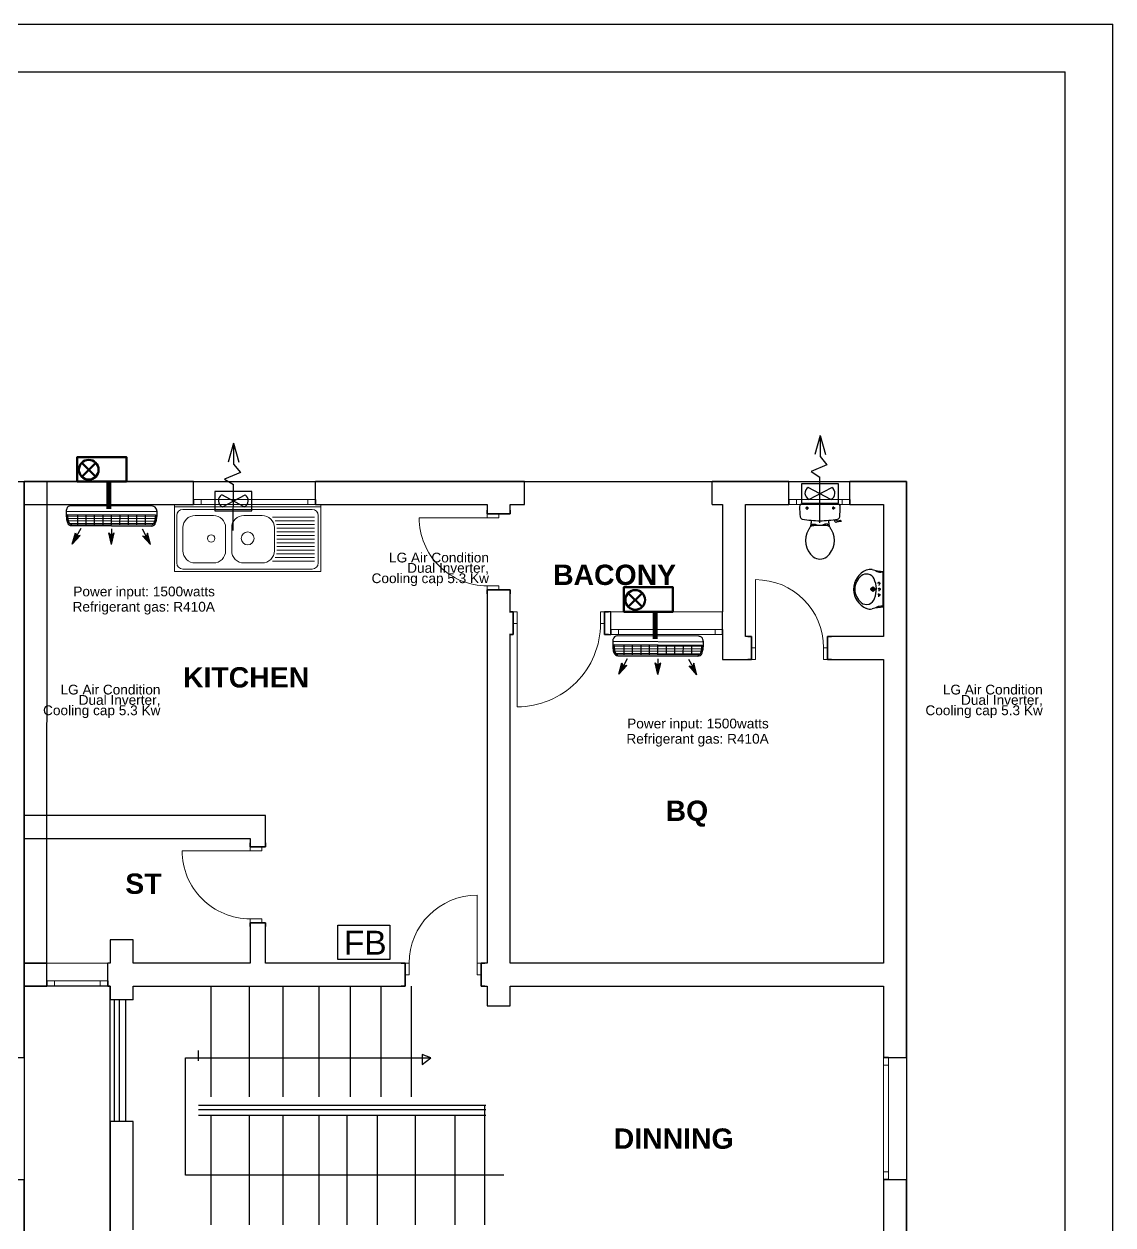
# Model space of a CAD drawing. Header units: inches. Extents: x 23 to 2032867, y 13 to 664695.
# Drawn here: x 639357 to 650078, y 501883 to 513706 of the extents above; entities that cross this region are included whole.
import ezdxf

# ---------------------------------------------------------------- set-up
doc = ezdxf.new("R2010")
doc.units = ezdxf.units.IN
doc.header["$MEASUREMENT"] = 0
doc.linetypes.add('DASHED1', pattern=[1, 0.3, -0.4, 0.3])
doc.linetypes.add('Hidden Line', pattern=[391.222223, 282.222223, -109])
for name, color, linetype in [('08-DRAINAGE', 5, 'Continuous'), ('FIRE', 1, 'Continuous'), ('Hvactext', 7, 'Continuous'), ('LIAB', 8, 'Continuous'), ('PLOTYR', 15, 'Continuous')]:
    doc.layers.add(name, color=color, linetype=linetype)
for name, color, linetype, lineweight in [('0Railings', 1, 'Continuous', 18), ('AC', 9, 'Continuous', 15), ('ARCHICAD Doors_Pen_No__27', 7, 'Continuous', 35), ('ARCHICAD Windows_Pen_No__27', 7, 'Continuous', 35), ('BOLD', 7, 'Continuous', 50), ('Building', 8, 'Continuous', 18), ('HWS', 1, 'Continuous', 30), ('new light fittings', 6, 'Continuous', 20), ('SOAK WAWAY', 1, 'Continuous', 30), ('Structural - Bearing_Pen_No__27', 7, 'Continuous', 35)]:
    doc.layers.add(name, color=color, linetype=linetype, lineweight=lineweight)
for name, color, linetype, lineweight, true_color in [('2D Drafting - General_Pen_No__62', 7, 'Continuous', 20, 0xaaaaaa), ('2D Drafting - General_Pen_No__82', 7, 'Continuous', 20, 0xaaaaaa), ('Annotation - Text_Pen_No__86', 7, 'Continuous', 20, 0x5555ff), ('ARCHICAD Doors_Pen_No__23', 7, 'Continuous', 20, 0xff6600), ('ARCHICAD Doors_Pen_No__3', 7, 'Continuous', 18, 0xff6600), ('ARCHICAD Windows_Pen_No__23', 7, 'Continuous', 20, 0xff6600), ('ARCHICAD Windows_Pen_No__3', 7, 'Continuous', 18, 0xff6600), ('Structural - Bearing_Pen_No__89', 7, 'Continuous', 20, 0x71cebe)]:
    doc.layers.add(name, color=color, linetype=linetype, lineweight=lineweight, true_color=true_color)
doc.styles.add('Arial', font='arial.ttf', dxfattribs={"height": 250})
doc.styles.add('GENERATED_STYLE_2', font='arialbd.ttf')
doc.styles.get("Standard").update_dxf_attribs({"font": 'arial.ttf'})

# ---------------------------------------------------------------- blocks, each defined once
blk = doc.blocks.new('A$C109E561E')
at = {"layer": 'AC', "linetype": 'Continuous', "lineweight": -2}
for points in [[(111, 143), (73, 5), (170, 110), (125, 100), (125, 100)], [(583, 141), (548, 3), (515, 142), (549, 110), (549, 111)], [(987, 138), (1023, 0), (927, 107), (972, 95), (972, 96)]]:
    blk.add_hatch(color=3, dxfattribs=at).paths.add_polyline_path(points)
at = {"layer": 'AC', "color": 3, "linetype": 'Continuous', "lineweight": -2}
for p, q in [((1047, 466), (54, 471)), ((2, 427), (0, 413)), ((0, 413), (0, 345)), ((0, 406), (1100, 401)), ((0, 345), (0, 345)), ((4, 433), (2, 427)), ((16, 365), (15, 345)), ((16, 365), (1085, 360)), ((22, 294), (28, 271)), ((1085, 360), (1085, 339)), ((1099, 421), (1097, 428)), ((1100, 408), (1099, 421)), ((1100, 408), (1100, 339)), ((1100, 339), (1100, 339)), ((7, 290), (13, 267)), ((63, 245), (1036, 240)), ((63, 229), (1036, 224)), ((177, 194), (125, 100)), ((549, 192), (549, 111)), ((922, 190), (972, 96)), ((1071, 266), (1077, 289)), ((1086, 262), (1092, 285)), ((73, 5), (111, 143)), ((73, 5), (170, 110)), ((111, 143), (126, 100)), ((170, 110), (126, 100)), ((548, 2), (515, 142)), ((515, 142), (549, 111)), ((548, 2), (583, 141)), ((583, 141), (549, 111)), ((1023, 0), (927, 107)), ((927, 107), (972, 95)), ((987, 139), (972, 95)), ((1023, 0), (987, 139))]:
    blk.add_line(p, q, dxfattribs=at)
at = {"layer": 'AC', "color": 8, "linetype": 'Continuous', "lineweight": -2}
for p, q in [((16, 350), (1084, 345)), ((17, 320), (1083, 315)), ((138, 244), (139, 365)), ((241, 244), (242, 364)), ((344, 243), (344, 364)), ((447, 243), (447, 363)), ((549, 242), (550, 363)), ((652, 242), (653, 362)), ((755, 241), (756, 362)), ((858, 241), (859, 361)), ((961, 240), (961, 361)), ((23, 290), (1076, 285)), ((33, 260), (1066, 255))]:
    blk.add_line(p, q, dxfattribs=at)
at = {"layer": 'AC', "color": 3, "linetype": 'Continuous', "lineweight": -2}
for centre, radius, start, end in [((54, 419), 51.4, 89.7096, 164.2846), ((1047, 414), 51.4, 15.1345, 89.7096), ((51, 345), 51.4, 179.7096, 179.7096), ((206, 344), 206, 179.7096, 195.1345), ((206, 344), 190, 179.7096, 195.1345), ((894, 340), 190, 344.2846, 359.7096), ((894, 340), 206, 344.2846, 359.7096), ((63, 281), 51.4, 195.1345, 269.7096), ((63, 281), 36, 195.1345, 269.7096), ((1036, 276), 36, 269.7096, 344.2846), ((1036, 276), 51.4, 269.7096, 344.2846)]:
    blk.add_arc(centre, radius, start, end, dxfattribs=at)
blk = doc.blocks.new('ac1')
at = {"layer": 'BOLD', "color": 6}
for p, q in [((2309094, -76377), (2308957, -76514)), ((2308957, -76377), (2309094, -76514))]:
    blk.add_line(p, q, dxfattribs=at)
blk.add_lwpolyline([(2309139, -76562), (2308655, -76562), (2308655, -76320), (2309139, -76320)], close=True, dxfattribs=at)
blk.add_circle((2309026, -76445), 96.9, dxfattribs=at)
blk = doc.blocks.new('ef1')
at = {"layer": 'new light fittings', "linetype": 'Continuous', "lineweight": 30}
for p, q in [((55922, -239719), (55921, -240170)), ((56029, -239951), (55805, -240069)), ((55813, -239951), (56036, -240069)), ((55852, -240290), (56008, -240224)), ((56008, -240224), (55921, -240170)), ((55920, -240372), (55852, -240290)), ((55919, -240579), (55867, -240392)), ((55919, -240579), (55920, -240372)), ((55919, -240579), (55973, -240392))]:
    blk.add_line(p, q, dxfattribs=at)
blk.add_lwpolyline([(56103, -239913), (55740, -239912), (55740, -240103), (56102, -240104)], close=True, dxfattribs=at)
for centre, start, end in [((55840, -240012), 113.6137, 238.8226), ((56002, -240012), 300.8885, 66.0974)]:
    blk.add_arc(centre, 66.5, start, end, dxfattribs=at)

msp = doc.modelspace()

# ---------------------------------------------------------------- linework, layer by layer
at = {"layer": '0Railings', "color": 7, "linetype": 'Continuous', "lineweight": 5, "const_width": 50}
for points in [[(640192.353, 508933.189), (640192.353, 509201.189)], [(645572.087, 507651.724), (645572.087, 507919.724)]]:
    msp.add_lwpolyline(points, dxfattribs=at)
at = {"layer": '2D Drafting - General_Pen_No__62', "color": 8, "linetype": 'Continuous', "lineweight": 25}
for p, q in [((643361.209, 503529.266), (643276.535, 503562.772)), ((643276.535, 503562.772), (643276.535, 503463.699)), ((640947.3, 502374.947), (640947.3, 503529.266)), ((640947.3, 503529.266), (643361.209, 503529.266)), ((643276.535, 503463.699), (643361.209, 503529.266)), ((644080.285, 502374.947), (640947.3, 502374.947))]:
    msp.add_line(p, q, dxfattribs=at)
at = {"layer": '2D Drafting - General_Pen_No__82', "color": 8, "linetype": 'Continuous', "lineweight": 25}
for p, q in [((641200.514, 503146.145), (641200.514, 504235.355)), ((641200.514, 503146.145), (641200.514, 504235.355)), ((641576.418, 503146.145), (641576.418, 504235.355)), ((641576.418, 503146.145), (641576.418, 504235.355)), ((641909.432, 503146.145), (641909.432, 504235.355)), ((641909.432, 503146.145), (641909.432, 504235.355)), ((642261.585, 503146.145), (642261.585, 504235.355)), ((642261.585, 503146.145), (642261.585, 504235.355)), ((642572.105, 503146.145), (642572.105, 504235.355)), ((642572.105, 503146.145), (642572.105, 504235.355)), ((642872.105, 503146.145), (642872.105, 504235.355)), ((642872.105, 503146.145), (642872.105, 504235.355)), ((643172.105, 503146.145), (643172.105, 504235.355)), ((643172.105, 503146.145), (643172.105, 504235.355)), ((640243.47, 504098.516), (640243.47, 502905.944)), ((640243.47, 504098.516), (640243.47, 502905.944)), ((640293.924, 504098.516), (640293.924, 502905.944)), ((640293.924, 504098.516), (640293.924, 502905.944)), ((640355.186, 504104.452), (640355.186, 502897.391)), ((640355.186, 504104.452), (640355.186, 502897.391)), ((641075.591, 503499.202), (641075.591, 503599.575)), ((641075.591, 503499.202), (641075.591, 503599.575)), ((641075.591, 503064.355), (643904.24, 503064.355)), ((641075.591, 503064.355), (643904.24, 503064.355)), ((643890.739, 503064.355), (643890.739, 501883.711)), ((643890.739, 503064.355), (643890.739, 501883.711)), ((641075.591, 503019.745), (643903.363, 503019.745)), ((641075.591, 503019.745), (643903.363, 503019.745)), ((641075.591, 502963.982), (643904.24, 502963.982)), ((641075.591, 502963.982), (643904.24, 502963.982)), ((641200.514, 501883.711), (641200.514, 502963.982)), ((641200.514, 501883.711), (641200.514, 502963.982)), ((641576.418, 501883.711), (641576.418, 502963.982)), ((641576.418, 501883.711), (641576.418, 502963.982)), ((641909.432, 501883.711), (641909.432, 502963.982)), ((641909.432, 501883.711), (641909.432, 502963.982)), ((642261.585, 501883.711), (642261.585, 502963.982)), ((642261.585, 501883.711), (642261.585, 502963.982)), ((642538.43, 501883.711), (642538.43, 502963.982)), ((642538.43, 501883.711), (642538.43, 502963.982)), ((642838.43, 501883.711), (642838.43, 502963.982)), ((642838.43, 501883.711), (642838.43, 502963.982)), ((643212.222, 501883.711), (643212.222, 502963.982)), ((643212.222, 501883.711), (643212.222, 502963.982)), ((643601.005, 501883.711), (643601.005, 502963.982)), ((643601.005, 501883.711), (643601.005, 502963.982))]:
    msp.add_line(p, q, dxfattribs=at)
at = {"layer": 'ARCHICAD Doors_Pen_No__23', "color": 8, "linetype": 'Continuous'}
for p, q in [((643918.107, 508884.436), (643918.107, 508844.436)), ((644033.107, 508884.436), (643918.107, 508884.436)), ((644033.107, 508844.436), (644033.107, 508884.436)), ((643918.107, 508844.436), (644033.107, 508844.436)), ((644033.107, 508174.436), (643918.107, 508174.436)), ((643918.107, 508174.436), (643918.107, 508134.436)), ((644033.107, 508134.436), (644033.107, 508174.436)), ((643918.107, 508134.436), (644033.107, 508134.436)), ((644213.136, 507919.649), (644173.136, 507919.649)), ((644173.136, 507919.649), (644173.136, 507804.649)), ((644213.136, 507804.649), (644213.136, 507919.649)), ((645073.136, 507919.649), (645033.136, 507919.649)), ((645033.136, 507919.649), (645033.136, 507804.649)), ((645073.136, 507804.649), (645073.136, 507919.649)), ((644173.136, 507804.649), (644213.136, 507804.649)), ((645033.136, 507804.649), (645073.136, 507804.649)), ((646519.181, 507566.145), (646559.181, 507566.145)), ((646519.181, 507451.145), (646519.181, 507566.145)), ((646559.181, 507566.145), (646559.181, 507451.145)), ((647229.181, 507451.145), (647229.181, 507566.145)), ((647229.181, 507566.145), (647269.181, 507566.145)), ((647269.181, 507566.145), (647269.181, 507451.145)), ((646559.181, 507451.145), (646519.181, 507451.145)), ((647269.181, 507451.145), (647229.181, 507451.145)), ((641583.825, 505607.472), (641583.825, 505567.472)), ((641698.825, 505607.472), (641583.825, 505607.472)), ((641583.825, 505567.472), (641698.825, 505567.472)), ((641698.825, 505567.472), (641698.825, 505607.472)), ((641698.825, 504897.472), (641583.825, 504897.472)), ((641583.825, 504897.472), (641583.825, 504857.472)), ((641583.825, 504857.472), (641698.825, 504857.472)), ((641698.825, 504857.472), (641698.825, 504897.472)), ((643148.147, 504460.355), (643108.147, 504460.355)), ((643108.147, 504460.355), (643108.147, 504345.355)), ((643148.147, 504345.355), (643148.147, 504460.355)), ((643858.147, 504460.355), (643818.147, 504460.355)), ((643818.147, 504460.355), (643818.147, 504345.355)), ((643858.147, 504345.355), (643858.147, 504460.355)), ((643108.147, 504345.355), (643148.147, 504345.355)), ((643818.147, 504345.355), (643858.147, 504345.355))]:
    msp.add_line(p, q, dxfattribs=at)
at = {"layer": 'ARCHICAD Doors_Pen_No__27', "color": 8, "linetype": 'Continuous'}
for p, q in [((643918.107, 508884.436), (643918.107, 508921.436)), ((643918.107, 508884.436), (644033.107, 508884.436)), ((644033.107, 508884.436), (644143.107, 508884.436)), ((644143.107, 508884.436), (644143.107, 508921.436)), ((643918.107, 508134.436), (644033.107, 508134.436)), ((643918.107, 508134.436), (643918.107, 508097.436)), ((644033.107, 508134.436), (644143.107, 508134.436)), ((644143.107, 508134.436), (644143.107, 508097.436)), ((644173.136, 507919.649), (644136.136, 507919.649)), ((644173.136, 507919.649), (644173.136, 507804.649)), ((645073.136, 507919.649), (645073.136, 507804.649)), ((645073.136, 507919.649), (645110.136, 507919.649)), ((644173.136, 507804.649), (644173.136, 507694.649)), ((645073.136, 507804.649), (645073.136, 507694.649)), ((644173.136, 507694.649), (644136.136, 507694.649)), ((645073.136, 507694.649), (645110.136, 507694.649)), ((646519.181, 507676.145), (646482.181, 507676.145)), ((646519.181, 507566.145), (646519.181, 507676.145)), ((647269.181, 507566.145), (647269.181, 507676.145)), ((647269.181, 507676.145), (647306.181, 507676.145)), ((646519.181, 507451.145), (646519.181, 507566.145)), ((647269.181, 507451.145), (647269.181, 507566.145)), ((646519.181, 507451.145), (646482.181, 507451.145)), ((647269.181, 507451.145), (647306.181, 507451.145)), ((641583.825, 505607.472), (641583.825, 505644.472)), ((641583.825, 505607.472), (641698.825, 505607.472)), ((641698.825, 505607.472), (641733.825, 505607.472)), ((641733.825, 505607.472), (641733.825, 505644.472)), ((641583.825, 504857.472), (641698.825, 504857.472)), ((641583.825, 504857.472), (641583.825, 504820.472)), ((641698.825, 504857.472), (641733.825, 504857.472)), ((641733.825, 504857.472), (641733.825, 504820.472)), ((643108.147, 504460.355), (643071.147, 504460.355)), ((643108.147, 504460.355), (643108.147, 504345.355)), ((643858.147, 504460.355), (643858.147, 504345.355)), ((643858.147, 504460.355), (643895.147, 504460.355)), ((643108.147, 504345.355), (643108.147, 504235.355)), ((643858.147, 504345.355), (643858.147, 504235.355)), ((643108.147, 504235.355), (643071.147, 504235.355)), ((643858.147, 504235.355), (643895.147, 504235.355))]:
    msp.add_line(p, q, dxfattribs=at)
at = {"layer": 'ARCHICAD Doors_Pen_No__3', "color": 8, "linetype": 'Continuous'}
for p, q in [((643918.107, 508844.436), (643248.107, 508844.436)), ((646559.181, 507566.145), (646559.181, 508236.145)), ((644213.136, 507804.649), (644213.136, 506984.649)), ((641583.825, 505567.472), (640913.825, 505567.472)), ((643818.147, 504460.355), (643818.147, 505130.355))]:
    msp.add_line(p, q, dxfattribs=at)
for centre, major_axis, start_param, end_param in [((643918.107, 508844.436), (473.762, 473.762), 2.35619449, 3.926990817), ((644213.136, 507804.649), (579.828, 579.828), 3.926990817, 5.497787144), ((641583.825, 505567.472), (473.762, 473.762), 2.35619449, 3.926990817), ((643818.147, 504460.355), (-473.762, 473.762), -0.785398163, 0.785398163)]:
    msp.add_ellipse(centre, major_axis=major_axis, ratio=1, start_param=start_param, end_param=end_param, dxfattribs=at)
at = {"layer": 'ARCHICAD Doors_Pen_No__3', "color": 8, "linetype": 'Continuous', "extrusion": (0, 0, -1)}
msp.add_ellipse((646559.181, 507566.145), major_axis=(473.762, 473.762), ratio=1, start_param=-0.785398163, end_param=0.785398163, dxfattribs=at)
at = {"layer": 'ARCHICAD Windows_Pen_No__23', "color": 8, "linetype": 'Continuous'}
for p, q in [((640971.781, 508976.113), (641046.781, 508976.113)), ((641100.807, 509026.113), (641025.807, 509026.113)), ((641025.807, 508976.113), (641100.807, 508976.113)), ((641100.807, 508976.113), (641100.807, 509026.113)), ((642096.781, 508976.113), (642171.781, 508976.113)), ((642225.807, 509026.113), (642150.807, 509026.113)), ((642150.807, 509026.113), (642150.807, 508976.113)), ((642150.807, 508976.113), (642225.807, 508976.113)), ((646886.788, 509026.113), (646961.788, 509026.113)), ((646961.788, 508976.113), (646886.788, 508976.113)), ((646961.788, 509026.113), (646961.788, 508976.113)), ((647411.788, 508976.113), (647411.788, 509026.113)), ((647411.788, 509026.113), (647486.788, 509026.113)), ((647486.788, 508976.113), (647411.788, 508976.113)), ((645135.251, 507744.649), (645210.251, 507744.649)), ((645210.251, 507694.649), (645135.251, 507694.649)), ((645210.251, 507744.649), (645210.251, 507694.649)), ((646160.251, 507694.649), (646160.251, 507744.649)), ((646160.251, 507744.649), (646235.251, 507744.649)), ((646235.251, 507694.649), (646160.251, 507694.649)), ((639582.618, 504285.355), (639657.619, 504285.355)), ((639657.619, 504285.355), (639657.619, 504235.355)), ((640107.619, 504235.355), (640107.619, 504285.355)), ((640107.619, 504285.355), (640182.619, 504285.355)), ((639657.619, 504235.355), (639582.618, 504235.355)), ((640182.619, 504235.355), (640107.619, 504235.355)), ((647818.84, 503531.611), (647818.84, 503456.611)), ((647818.84, 503456.611), (647868.84, 503456.611)), ((647868.84, 503456.611), (647868.84, 503531.611)), ((647868.84, 502406.611), (647818.84, 502406.611)), ((647818.84, 502406.611), (647818.84, 502331.611)), ((647868.84, 502331.611), (647868.84, 502406.611))]:
    msp.add_line(p, q, dxfattribs=at)
at = {"layer": 'ARCHICAD Windows_Pen_No__27', "color": 8, "linetype": 'Continuous'}
for p, q in [((641025.807, 508976.113), (641025.807, 509026.113)), ((642225.807, 508976.113), (642225.807, 509026.113)), ((646886.788, 508976.113), (646886.788, 509026.113)), ((647486.788, 508976.113), (647486.788, 509026.113)), ((645135.251, 507694.649), (645135.251, 507744.649)), ((646235.251, 507694.649), (646235.251, 507744.649)), ((639582.618, 504235.355), (639582.618, 504285.355)), ((640182.619, 504235.355), (640182.619, 504285.355)), ((647818.84, 503531.611), (647868.84, 503531.611)), ((647818.84, 502331.611), (647868.84, 502331.611))]:
    msp.add_line(p, q, dxfattribs=at)
at = {"layer": 'ARCHICAD Windows_Pen_No__3', "color": 8, "linetype": 'Continuous'}
for p, q in [((642225.807, 509201.113), (641025.807, 509201.113)), ((647486.788, 509201.113), (646886.788, 509201.113)), ((642171.781, 508976.113), (640971.781, 508976.113)), ((642225.807, 508976.113), (641025.807, 508976.113)), ((641046.781, 508976.113), (642096.781, 508976.113)), ((642150.807, 509026.113), (641100.807, 509026.113)), ((641100.807, 508976.113), (642150.807, 508976.113)), ((647486.788, 508976.113), (646886.788, 508976.113)), ((646961.788, 509026.113), (647411.788, 509026.113)), ((647411.788, 508976.113), (646961.788, 508976.113)), ((646235.251, 507919.649), (645135.251, 507919.649)), ((646235.251, 507694.649), (645135.251, 507694.649)), ((645210.251, 507744.649), (646160.251, 507744.649)), ((646160.251, 507694.649), (645210.251, 507694.649)), ((640182.619, 504460.355), (639582.618, 504460.355)), ((639657.619, 504285.355), (640107.619, 504285.355)), ((640182.619, 504235.355), (639582.618, 504235.355)), ((640107.619, 504235.355), (639657.619, 504235.355)), ((639357.774, 502331.61), (639357.96, 503531.61)), ((647818.84, 502331.611), (647818.84, 503531.611)), ((647818.84, 503456.611), (647818.84, 502406.611)), ((647868.84, 502406.611), (647868.84, 503456.611)), ((648043.84, 502331.611), (648043.84, 503531.611))]:
    msp.add_line(p, q, dxfattribs=at)
at = {"layer": 'Building', "color": 8, "linetype": 'Continuous'}
for p, q in [((640192.353, 509136.644), (640192.353, 508961.644)), ((640837.747, 508976.113), (642037.747, 508976.113)), ((640912.747, 508976.113), (640837.747, 508976.113)), ((641312.747, 508976.113), (640837.747, 508976.113)), ((645572.087, 507855.18), (645572.087, 507680.18))]:
    msp.add_line(p, q, dxfattribs=at)
at = {"layer": 'Building', "color": 8, "linetype": 'Continuous', "lineweight": 20}
for p, q in [((640897.747, 508976.113), (640837.747, 508976.113)), ((640957.747, 508976.113), (640897.747, 508976.113)), ((641437.747, 508976.113), (640957.747, 508976.113))]:
    msp.add_line(p, q, dxfattribs=at)
at = {"layer": 'Building', "color": 8, "lineweight": 20}
for p, q in [((642277.747, 508976.113), (640837.747, 508976.113)), ((640837.747, 508976.113), (640837.747, 508316.113)), ((642277.747, 508316.113), (642277.747, 508976.113)), ((642277.747, 508952.113), (640837.747, 508952.113)), ((640861.747, 508868.113), (640861.747, 508400.113)), ((642193.747, 508928.113), (640921.747, 508928.113)), ((641221.747, 508868.113), (641041.747, 508868.113)), ((641701.747, 508868.113), (641521.747, 508868.113)), ((642253.747, 508400.113), (642253.747, 508868.113)), ((640921.747, 508748.113), (640921.747, 508520.113)), ((641341.747, 508748.113), (641341.747, 508520.113)), ((641401.747, 508748.113), (641401.747, 508520.113)), ((641803.393, 508850.113), (642217.747, 508850.113)), ((641821.747, 508748.113), (641821.747, 508520.113)), ((641829.731, 508814.113), (642217.747, 508814.113)), ((641842.587, 508778.113), (642217.747, 508778.113)), ((641845.747, 508742.113), (642217.747, 508742.113)), ((641845.747, 508706.113), (642217.747, 508706.113)), ((641845.747, 508670.113), (642217.747, 508670.113)), ((641845.747, 508634.113), (642217.747, 508634.113)), ((641845.747, 508598.113), (642217.747, 508598.113)), ((641845.747, 508562.113), (642217.747, 508562.113)), ((641845.747, 508526.113), (642217.747, 508526.113)), ((641041.747, 508400.113), (641221.747, 508400.113)), ((641521.747, 508400.113), (641701.747, 508400.113)), ((641803.393, 508418.113), (642217.747, 508418.113)), ((641829.731, 508454.113), (642217.747, 508454.113)), ((641842.587, 508490.113), (642217.747, 508490.113)), ((640837.747, 508316.113), (642277.747, 508316.113)), ((640921.747, 508340.113), (642193.747, 508340.113))]:
    msp.add_line(p, q, dxfattribs=at)
at = {"layer": 'Building', "linetype": 'Continuous', "lineweight": 30, "ltscale": 1000}
for p, q in [((647386.511, 508976.113), (646999.731, 508976.113)), ((647106.718, 508820.373), (647106.718, 508796.589)), ((647114.491, 508764.562), (647114.491, 508781.244)), ((647114.491, 508781.244), (647148.576, 508781.244)), ((647140.783, 508781.244), (647140.783, 508767.215)), ((647148.576, 508781.244), (647148.576, 508767.814)), ((647148.576, 508777.117), (647165.578, 508777.117)), ((647165.578, 508777.117), (647165.578, 508773.377)), ((647165.578, 508773.377), (647220.665, 508773.377)), ((647220.665, 508777.117), (647220.665, 508773.377)), ((647237.667, 508777.117), (647220.665, 508777.117)), ((647237.667, 508781.244), (647237.667, 508768.671)), ((647271.751, 508781.244), (647237.667, 508781.244)), ((647245.459, 508781.244), (647245.459, 508768.222)), ((647271.751, 508766.08), (647271.751, 508781.244)), ((647279.525, 508796.589), (647279.525, 508820.373)), ((647332.248, 508826.781), (647335.467, 508815.501)), ((647334.65, 508818.364), (647357.136, 508823.533)), ((647357.323, 508822.642), (647355.647, 508830.605)), ((647397.474, 508807.601), (647357.072, 508801.579)), ((647365.928, 508816.516), (647395.033, 508820.206)), ((647399.273, 508817.397), (647400.649, 508812.512)), ((647816.132, 508307.554), (647793.785, 508309.429)), ((647816.132, 508307.554, -1683.122), (647793.785, 508309.429, -1683.122)), ((647816.132, 507965.895), (647816.132, 508317.668)), ((647816.132, 507965.895, -1683.122), (647816.132, 508317.668, -1683.122)), ((647816.132, 507976.009), (647793.785, 507974.134)), ((647816.132, 507976.009, -1683.122), (647793.785, 507974.134, -1683.122))]:
    msp.add_line(p, q, dxfattribs=at)
at = {"layer": 'Building', "linetype": 'Continuous', "lineweight": 30, "ltscale": 50}
for p, q in [((647082.117, 508941.048), (647050.099, 508941.048)), ((647066.108, 508925.039), (647066.108, 508957.057)), ((647343.799, 508941.048), (647312.055, 508941.048)), ((647327.927, 508925.177), (647327.927, 508956.92)), ((647715.25, 508168.13), (647715.25, 508115.433)), ((647715.25, 508168.13, -1683.122), (647715.25, 508115.433, -1683.122)), ((647742.515, 508141.781), (647688.314, 508141.781)), ((647742.515, 508141.781, -1683.122), (647688.314, 508141.781, -1683.122))]:
    msp.add_line(p, q, dxfattribs=at)
at = {"layer": 'Building', "linetype": 'DASHED1', "lineweight": 30, "ltscale": 50}
for p, q in [((647789.49, 508197.886), (647754.565, 508197.886)), ((647789.49, 508197.886, -1683.122), (647754.565, 508197.886, -1683.122)), ((647772.447, 508215.576), (647772.447, 508180.195)), ((647772.447, 508215.576, -1683.122), (647772.447, 508180.195, -1683.122)), ((647776.859, 508124.091), (647776.859, 508159.472)), ((647776.859, 508124.091, -1683.122), (647776.859, 508159.472, -1683.122)), ((647789.49, 508085.677), (647754.565, 508085.677)), ((647789.49, 508085.677, -1683.122), (647754.565, 508085.677, -1683.122)), ((647793.902, 508141.781), (647758.977, 508141.781)), ((647793.902, 508141.781, -1683.122), (647758.977, 508141.781, -1683.122)), ((647772.447, 508067.987), (647772.447, 508103.367)), ((647772.447, 508067.987, -1683.122), (647772.447, 508103.367, -1683.122))]:
    msp.add_line(p, q, dxfattribs=at)
at = {"layer": 'Building', "linetype": 'Continuous', "lineweight": 30, "ltscale": 200}
for p, q in [((647811.572, 508146.342), (647820.692, 508146.342)), ((647820.692, 508146.342), (647811.572, 508137.221)), ((647820.692, 508137.221), (647811.572, 508146.342)), ((647811.572, 508146.342, -1683.122), (647820.692, 508146.342, -1683.122)), ((647820.692, 508146.342, -1683.122), (647811.572, 508137.221, -1683.122)), ((647820.692, 508137.221, -1683.122), (647811.572, 508146.342, -1683.122)), ((647811.572, 508137.221), (647820.692, 508137.221)), ((647811.572, 508137.221, -1683.122), (647820.692, 508137.221, -1683.122))]:
    msp.add_line(p, q, dxfattribs=at)
at = {"layer": 'Building', "linetype": 'Continuous', "lineweight": 30, "ltscale": 50}
for centre in [(647066.108, 508941.048), (647327.927, 508941.048)]:
    msp.add_circle(centre, 9.351, dxfattribs=at)
at = {"layer": 'Building', "color": 8, "lineweight": 20}
for centre, radius in [((641199.215, 508642.147), 36.346), ((641559.081, 508642.147), 63.881)]:
    msp.add_circle(centre, radius, dxfattribs=at)
at = {"layer": 'Building', "linetype": 'Continuous', "lineweight": 30, "ltscale": 1000}
for centre, radius in [((647715.25, 508141.781), 18.608), ((647715.25, 508141.781, -1683.122), 18.608), ((647715.25, 508141.781), 10.99), ((647715.25, 508141.781, -1683.122), 10.99)]:
    msp.add_circle(centre, radius, dxfattribs=at)
at = {"layer": 'Building', "linetype": 'DASHED1', "lineweight": 30, "ltscale": 50}
for centre in [(647772.447, 508197.886), (647772.447, 508197.886, -1683.122), (647776.859, 508141.781), (647776.859, 508141.781, -1683.122), (647772.447, 508085.677), (647772.447, 508085.677, -1683.122)]:
    msp.add_circle(centre, 9.504, dxfattribs=at)
at = {"layer": 'Building', "linetype": 'Continuous', "lineweight": 30, "ltscale": 1000}
for centre, radius, start, end in [((647026.297, 508955.186), 33.819, 141.7697938, 181.0191617), ((647359.946, 508955.186), 33.819, 358.9808265, 38.2302081), ((647888.59, 508954.584), 896.106, 180.0000019, 186.330877), ((647024.28, 508858.692), 26.494, 186.330877, 259.2903908), ((647362.305, 508858.375), 26.118, 280.7270761, 353.6508475), ((646497.653, 508954.584), 896.106, 353.6508475, 0), ((647193.121, 509751.44), 935.068, 259.2903908, 264.6980974), ((647380.917, 508545.299), 350.65, 146.1570702, 148.9077103), ((647006.152, 508796.589), 100.566, 326.1570684, 0), ((647114.807, 508748.903), 15.584, 96.9358105, 142.5800181), ((647193.301, 509749.5), 933.119, 264.6980974, 275.3019114), ((647200.045, 508048.205), 721.447, 84.3005444, 96.9358206), ((647270.145, 508750.579), 15.584, 37.7817379, 84.3005444), ((647193.121, 509751.44), 935.068, 275.3019114, 280.7270761), ((647380.091, 508796.589), 100.566, 180.0000019, 213.8429404), ((647005.325, 508545.299), 350.65, 31.0923054, 33.8429316), ((647354.2, 508820.847), 19.481, 195.9271971, 278.4778948), ((647364.948, 508824.247), 7.792, 191.8886154, 277.22379), ((647395.523, 508816.34), 3.896, 15.7397884, 97.2238087), ((647396.9, 508811.455), 3.896, 278.4778948, 15.7397884), ((647255.821, 508620.739), 204.567, 148.9077103, 230.8791806), ((647130.422, 508620.739), 204.567, 309.1208282, 31.0923054), ((647193.121, 508543.645), 105.195, 230.8791806, 309.1208282), ((647727.378, 508141.786), 203.147, 112.4424723, 248.1531127), ((647727.378, 508141.786, -1683.122), 203.147, 112.4424723, 248.1531127), ((647704.26, 508141.781), 168.347, 128.53754, 231.4625075), ((647704.26, 508141.781, -1683.122), 168.347, 128.53754, 231.4625075), ((647650.875, 508208.806), 82.661, 25.2174734, 128.537704), ((647650.875, 508208.806, -1683.122), 82.661, 25.2174734, 128.537704), ((647689.572, 508233.548), 103.901, 80.4525984, 112.4906661), ((647689.572, 508233.548, -1683.122), 103.901, 80.4525984, 112.4906661), ((647857.619, 508899.918), 583.726, 255.0270052, 265.9244355), ((647857.619, 508899.918, -1683.122), 583.726, 255.0270052, 265.9244355), ((647793.785, 508413.331), 103.901, 239.9007316, 270.0000094), ((647793.785, 508413.331, -1683.122), 103.901, 239.9007316, 270.0000094), ((647510.9, 508141.428), 238.006, 337.8276538, 25.5349405), ((647510.9, 508141.428, -1683.122), 238.006, 337.8276538, 25.5349405), ((647651.227, 508075.713), 83.628, 231.6817737, 343.2461383), ((647651.227, 508075.713, -1683.122), 83.628, 231.6817737, 343.2461383), ((647700.141, 508067.52), 124.156, 245.8931025, 246.0931451), ((647700.141, 508067.52, -1683.122), 124.156, 245.8931025, 246.0931451), ((647689.572, 508050.014), 103.901, 247.5093438, 279.5474663), ((647689.572, 508050.014, -1683.122), 103.901, 247.5093438, 279.5474663), ((647857.619, 507383.645), 583.726, 94.075602, 104.9730049), ((647857.619, 507383.645, -1683.122), 583.726, 94.075602, 104.9730049), ((647793.785, 507870.232), 103.901, 90.0000006, 120.0992783), ((647793.785, 507870.232, -1683.122), 103.901, 90.0000006, 120.0992783)]:
    msp.add_arc(centre, radius, start, end, dxfattribs=at)
at = {"layer": 'Building', "color": 8, "lineweight": 20}
for centre, radius, start, end in [((640921.747, 508868.113), 60, 90, 180), ((641041.747, 508748.113), 120, 90, 180), ((641221.747, 508748.113), 120, 0, 90), ((641521.747, 508748.113), 120, 90, 180), ((641701.747, 508748.113), 120, 0, 90), ((642193.747, 508868.113), 60, 0, 90), ((641041.747, 508520.113), 120, 180, 270), ((641221.747, 508520.113), 120, 270, 0), ((641521.747, 508520.113), 120, 180, 270), ((641701.747, 508520.113), 120, 270, 0), ((640921.747, 508400.113), 60, 180, 270), ((642193.747, 508400.113), 60, 270, 0)]:
    msp.add_arc(centre, radius, start, end, dxfattribs=at)
at = {"layer": 'HWS'}
msp.add_lwpolyline([(642445.64, 504835.267), (642958.14, 504835.267), (642958.14, 504495.767), (642445.64, 504495.767)], close=True, dxfattribs=at)
at = {"layer": 'LIAB', "color": 7, "linetype": 'Continuous', "ltscale": 256.031999}
for p in [(612178.812, 513236.592), (649608.926, 487230.637)]:
    msp.add_line(p, (649608.926, 513236.592), dxfattribs=at)
at = {"layer": 'PLOTYR', "color": 1, "linetype": 'Continuous', "ltscale": 250}
for p in [(611585.778, 513706.014), (650078.348, 486761.215)]:
    msp.add_line(p, (650078.348, 513706.014), dxfattribs=at)
at = {"layer": 'Structural - Bearing_Pen_No__27', "color": 8, "linetype": 'Continuous', "lineweight": 25}
for p, q in [((639583.84, 509201.067), (639358.84, 509201.113)), ((641025.807, 509201.113), (639358.84, 509201.113)), ((639582.618, 504460.297), (639583.84, 509201.067)), ((641025.807, 509026.113), (641025.807, 509201.113)), ((642225.807, 509026.113), (642225.807, 509201.113)), ((643918.107, 509201.113), (642225.807, 509201.113)), ((644283.775, 509201.113), (643918.107, 509201.113)), ((644283.775, 508976.113), (644283.775, 509201.113)), ((646131.045, 508976.113), (646131.045, 509201.113)), ((646886.788, 509201.113), (646131.045, 509201.113)), ((646886.788, 509026.113), (646886.788, 509201.113)), ((647486.788, 509026.113), (647486.788, 509201.113)), ((648045.857, 509201.113), (647486.788, 509201.113)), ((648045.857, 508976.113), (648045.857, 509201.113)), ((639358.782, 508976.113), (639357.619, 504460.355)), ((639357.96, 503531.61), (639358.805, 508976.113)), ((639358.84, 508976.113), (641025.807, 508976.113)), ((641025.807, 508976.113), (641025.807, 509026.113)), ((642225.807, 508976.113), (642225.807, 509026.113)), ((642225.807, 508976.113), (643918.107, 508976.113)), ((643918.107, 508976.113), (643918.107, 508884.436)), ((644143.107, 508884.436), (644143.107, 508976.113)), ((644143.107, 508976.113), (644283.775, 508976.113)), ((646131.045, 508976.113), (646234.033, 508976.113)), ((646234.033, 508976.113), (646234.033, 507919.649)), ((646459.033, 508976.113), (646886.788, 508976.113)), ((646459.033, 507676.145), (646459.033, 508976.113)), ((646886.788, 508976.113), (646886.788, 509026.113)), ((647486.788, 508976.113), (647486.788, 509026.113)), ((647486.788, 508976.113), (647818.84, 508976.113)), ((647818.84, 508976.113), (647818.84, 507676.145)), ((648043.84, 503531.611), (648043.84, 508976.113)), ((648043.84, 508976.113), (648045.857, 508976.113)), ((643918.107, 508884.436), (643918.107, 508921.436)), ((643918.107, 508884.436), (644033.107, 508884.436)), ((644033.107, 508884.436), (644143.107, 508884.436)), ((644143.107, 508884.436), (644143.107, 508921.436)), ((643918.107, 508134.436), (643918.107, 508097.436)), ((643918.107, 508134.436), (644033.107, 508134.436)), ((643918.107, 508134.436), (643918.107, 504460.355)), ((644033.107, 508134.436), (644143.107, 508134.436)), ((644143.107, 508134.436), (644143.107, 508097.436)), ((644143.107, 507919.649), (644143.107, 508134.436)), ((644173.136, 507919.649), (644136.136, 507919.649)), ((644173.136, 507919.649), (644143.107, 507919.649)), ((644173.136, 507919.649), (644173.136, 507804.649)), ((645073.136, 507919.649), (645110.136, 507919.649)), ((645073.136, 507919.649), (645073.136, 507804.649)), ((645135.251, 507919.649), (645073.136, 507919.649)), ((645135.251, 507744.649), (645135.251, 507919.649)), ((646235.251, 507744.649), (646235.251, 507919.649)), ((644173.136, 507804.649), (644173.136, 507694.649)), ((645073.136, 507804.649), (645073.136, 507694.649)), ((644173.136, 507694.649), (644136.136, 507694.649)), ((644143.107, 504460.355), (644143.107, 507694.649)), ((644143.107, 507694.649), (644173.136, 507694.649)), ((645073.136, 507694.649), (645110.136, 507694.649)), ((645073.136, 507694.649), (645135.251, 507694.649)), ((645135.251, 507694.649), (645135.251, 507744.649)), ((646234.033, 507694.649), (646234.033, 507451.145)), ((646235.251, 507694.649), (646235.251, 507744.649)), ((646519.181, 507676.145), (646459.033, 507676.145)), ((646519.181, 507676.145), (646482.181, 507676.145)), ((646519.181, 507566.145), (646519.181, 507676.145)), ((647269.181, 507676.145), (647306.181, 507676.145)), ((647269.181, 507566.145), (647269.181, 507676.145)), ((647818.84, 507676.145), (647269.181, 507676.145)), ((646519.181, 507451.145), (646519.181, 507566.145)), ((647269.181, 507451.145), (647269.181, 507566.145)), ((646234.033, 507451.145), (646519.181, 507451.145)), ((646519.181, 507451.145), (646482.181, 507451.145)), ((647269.181, 507451.145), (647306.181, 507451.145)), ((647269.181, 507451.145), (647818.84, 507451.145)), ((647818.84, 507451.145), (647818.84, 504460.355)), ((639358.84, 505913.613), (639358.84, 505688.613)), ((641733.825, 505913.613), (639358.84, 505913.613)), ((641733.825, 505607.472), (641733.825, 505913.613)), ((639358.84, 505688.613), (641583.825, 505688.613)), ((641583.825, 505688.613), (641583.825, 505607.472)), ((641583.825, 505607.472), (641583.825, 505644.472)), ((641583.825, 505607.472), (641698.825, 505607.472)), ((641698.825, 505607.472), (641733.825, 505607.472)), ((641733.825, 505607.472), (641733.825, 505644.472)), ((641583.825, 504857.472), (641583.825, 504820.472)), ((641583.825, 504857.472), (641698.825, 504857.472)), ((641583.825, 504857.472), (641583.825, 504460.355)), ((641698.825, 504857.472), (641733.825, 504857.472)), ((641733.825, 504857.472), (641733.825, 504820.472)), ((641733.825, 504460.355), (641733.825, 504857.472)), ((640206.09, 504688.786), (640206.09, 504460.355)), ((640431.09, 504688.786), (640206.09, 504688.786)), ((640431.09, 504460.355), (640431.09, 504688.786)), ((639357.619, 504460.355), (639357.619, 504235.355)), ((639582.619, 504460.355), (639357.619, 504460.355)), ((639357.619, 504460.355), (639582.618, 504460.297)), ((639582.618, 504285.355), (639582.618, 504460.355)), ((640206.09, 504460.355), (640182.618, 504460.355)), ((640182.619, 504285.355), (640182.619, 504460.355)), ((641583.825, 504460.355), (640431.09, 504460.355)), ((643108.147, 504460.355), (641733.825, 504460.355)), ((643108.147, 504460.355), (643071.147, 504460.355)), ((643108.147, 504460.355), (643108.147, 504345.355)), ((643858.147, 504460.355), (643895.147, 504460.355)), ((643858.147, 504460.355), (643858.147, 504345.355)), ((643918.107, 504460.355), (643858.147, 504460.355)), ((647818.84, 504460.355), (644143.107, 504460.355)), ((639582.618, 504235.355), (639582.618, 504285.355)), ((640182.619, 504235.355), (640182.619, 504285.355)), ((643108.147, 504345.355), (643108.147, 504235.355)), ((643858.147, 504345.355), (643858.147, 504235.355)), ((639357.619, 504235.355), (639582.619, 504235.355)), ((640182.618, 504235.355), (640206.09, 504235.355)), ((640206.09, 504235.355), (640206.09, 504100.922)), ((640431.09, 504235.355), (643108.147, 504235.355)), ((640431.09, 504100.922), (640431.09, 504235.355)), ((643108.147, 504235.355), (643071.147, 504235.355)), ((643858.147, 504235.355), (643895.147, 504235.355)), ((643858.147, 504235.355), (643918.107, 504235.355)), ((643918.107, 504235.355), (643918.107, 504041.125)), ((644143.107, 504235.355), (647818.84, 504235.355)), ((644143.107, 504041.125), (644143.107, 504235.355)), ((647818.84, 504235.355), (647818.84, 503531.611)), ((640431.09, 504100.922), (640206.09, 504100.922)), ((643918.107, 504041.125), (644143.107, 504041.125)), ((639182.96, 503531.638), (639357.96, 503531.61)), ((647818.84, 503531.611), (647868.84, 503531.611)), ((647868.84, 503531.611), (648043.84, 503531.611)), ((640431.09, 502900.922), (640206.09, 502900.922)), ((640206.09, 502900.922), (640206.09, 499972.953)), ((640431.09, 501835.711), (640431.09, 502900.922)), ((639182.774, 502331.638), (639357.774, 502331.61)), ((639356.822, 496199.484), (639357.774, 502331.61)), ((647818.84, 502331.611), (647868.84, 502331.611)), ((647818.84, 502331.611), (647818.84, 496976.113)), ((647868.84, 502331.611), (648043.84, 502331.611)), ((648043.84, 496199.484), (648043.84, 502331.611))]:
    msp.add_line(p, q, dxfattribs=at)
at = {"layer": 'Structural - Bearing_Pen_No__89', "color": 8, "linetype": 'Continuous', "lineweight": 25}
for p, q in [((630671.822, 509201.113), (639358.84, 509201.113)), ((639358.84, 509201.113), (639356.822, 496751.113)), ((639357.619, 504235.355), (639358.84, 509201.113)), ((639358.84, 509201.113), (648045.857, 509201.113)), ((648045.857, 509201.113), (648043.84, 496751.113)), ((640206.09, 504235.355), (639357.619, 504235.355)), ((640206.09, 496743.727), (640206.09, 504235.355))]:
    msp.add_line(p, q, dxfattribs=at)

# ---------------------------------------------------------------- block references
at = {"xscale": -1}
for p in [(2949020.688, 585763.189), (2954400.423, 584481.724)]:
    msp.add_blockref('ac1', p, dxfattribs=at)
at = {"layer": '08-DRAINAGE', "rotation": 180}
for p in [(697339.118, 269001.568), (703114.368, 269075.745)]:
    msp.add_blockref('ef1', p, dxfattribs=at)
at = {"layer": 'SOAK WAWAY', "xscale": 0.81, "yscale": 0.81, "zscale": 0.81}
for p in [(639773.546, 508582.18), (645153.28, 507300.715)]:
    msp.add_blockref('A$C109E561E', p, dxfattribs=at)

# ---------------------------------------------------------------- texts
at = {"layer": 'Annotation - Text_Pen_No__86', "color": 8, "linetype": 'Hidden Line', "lineweight": 25, "style": 'GENERATED_STYLE_2'}
for s, p in [('BACONY', (644566.046, 508183.732)), ('KITCHEN', (640922.717, 507174.569)), ('BQ', (645673.852, 505860.912)), ('ST', (640354.134, 505143.147)), ('DINNING', (645163.599, 502633.77))]:
    msp.add_text(s, height=200, dxfattribs=at).set_placement(p)
at = {"layer": 'FIRE', "color": 7, "insert": (642505.675, 504543.533), "char_height": 236.25, "width": 3585.78424, "attachment_point": 7, "rotation": 0.1112834}
msp.add_mtext('{\\fArial|b0|i0|c0|p34;FB}', dxfattribs=at)
at = {"layer": 'Hvactext', "color": 7, "char_height": 96, "width": 4088.81303, "attachment_point": 3, "line_spacing_factor": 0.636364, "style": 'Arial'}
for s, insert in [('LG Air Condition\\PDual Inverter, \\PCooling cap 5.3 Kw', (643934.488, 508501.516)), ('Power input: 1500watts', (641236.489, 508167.685)), ('Refrigerant gas: R410A', (641236.489, 508017.507)), ('LG Air Condition\\PDual Inverter, \\PCooling cap 5.3 Kw', (640700.148, 507201.669)), ('LG Air Condition\\PDual Inverter, \\PCooling cap 5.3 Kw', (649387.166, 507201.669)), ('Power input: 1500watts', (646689.166, 506867.838)), ('Refrigerant gas: R410A', (646689.166, 506717.66))]:
    msp.add_mtext(s, dxfattribs=dict(at, insert=insert))

doc.saveas('drawing.dxf')
